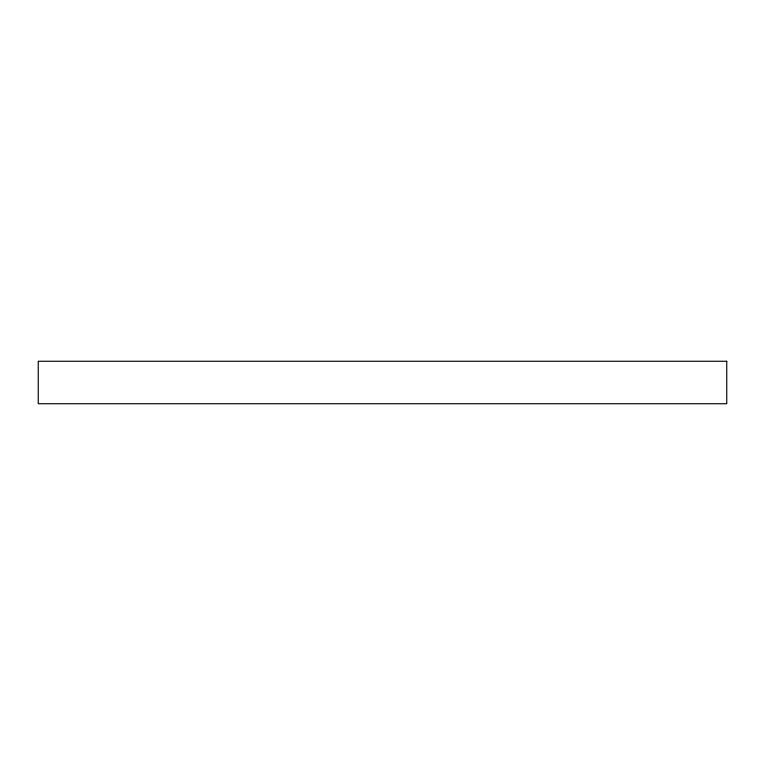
<?xml version="1.0" encoding="UTF-8"?>
<svg xmlns="http://www.w3.org/2000/svg" width="765" height="765" viewBox="0 0 765 765"><rect width="100%" height="100%" fill="white"/><g stroke="black" fill="none" stroke-linecap="round" stroke-linejoin="round"><path stroke-width="1.15" d="M726.75 361.262L38.25 361.262L38.25 403.738L726.75 403.738L726.75 361.262"/></g></svg>
